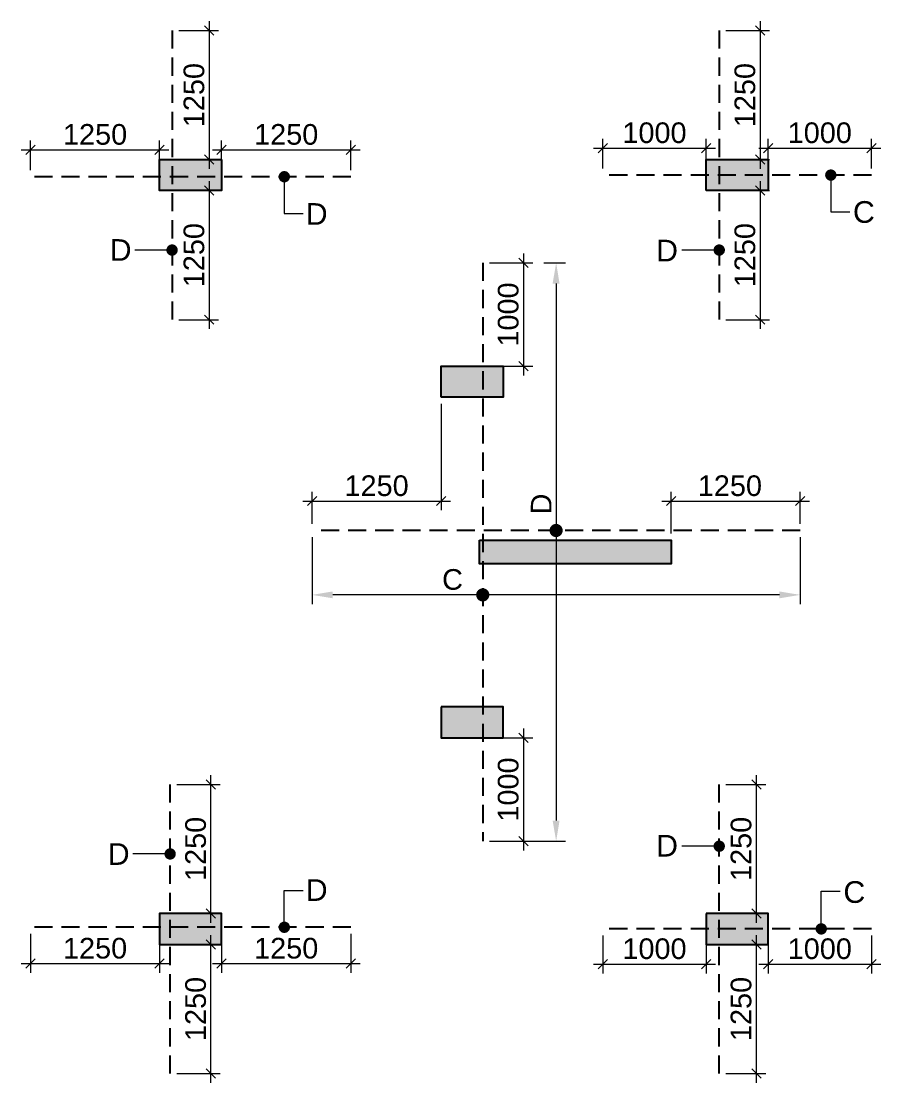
# Model space of a CAD drawing. Header units: millimetres. Extents: x 1123469 to 1752051, y -126924 to 196924.
# Drawn here: x 1503504 to 1511824, y 142154 to 152434 of the extents above; entities that cross this region are included whole.
import ezdxf

# ---------------------------------------------------------------- set-up
doc = ezdxf.new("R2010")
doc.units = ezdxf.units.MM
doc.header["$LTSCALE"] = 500
doc.header["$MEASUREMENT"] = 0
doc.header["$PDMODE"] = 34
doc.linetypes.add('CONTINOUS', pattern=[0])
doc.linetypes.add('HIDDEN', pattern=[0.375, 0.25, -0.125])
doc.layers.get('Defpoints').update_dxf_attribs({"lineweight": 0})
for name, color, linetype, lineweight in [('ARWO', 1, 'Continuous', 18), ('CUT OUT', 1, 'Continuous', 13), ('dim-M', 1, 'Continuous', 15), ('TOWER COL HATCH', 253, 'Continuous', 20)]:
    doc.layers.add(name, color=color, linetype=linetype, lineweight=lineweight)
for name, color, linetype in [('COL. DIM', 3, 'Continuous'), ('reinf.', 4, 'Continuous'), ('TEXT 1', 1, 'Continuous'), ('TOWER AREA COLUMN.', 6, 'Continuous')]:
    doc.layers.add(name, color=color, linetype=linetype)
doc.styles.add('3mm', font='arial.ttf')
doc.dimstyles.new('PARAMVEER', dxfattribs={"dimtxt": 200, "dimasz": 100, "dimexe": 0, "dimexo": 25, "dimgap": 10, "dimtad": 1, "dimdec": 0, "dimrnd": 5, "dimzin": 0, "dimdsep": 46, "dimtxsty": '3mm', "dimblk": 'OBLIQUE', "dimcen": 0.09, "dimdle": 75, "dimclrd": 1, "dimclre": 1, "dimclrt": 3, "dimadec": 0, "dimazin": 0, "dimtfac": 1, "dimtdec": 0, "dimtmove": 1, "dimatfit": 3, "dimfxl": 100, "dimtolj": 1, "dimtzin": 0, "dimlwd": 18, "dimlwe": 5, "dimarcsym": 0})
doc.dimstyles.new('PARAMVEER BEAM', dxfattribs={"dimtxt": 200, "dimasz": 100, "dimexe": 0, "dimexo": 0, "dimgap": 10, "dimtad": 1, "dimdec": 0, "dimzin": 0, "dimdsep": 46, "dimtxsty": '3mm', "dimblk": 'ARCHTICK', "dimcen": 0.09, "dimdle": 75, "dimclrd": 1, "dimclre": 1, "dimclrt": 3, "dimadec": 0, "dimazin": 0, "dimtfac": 1, "dimtdec": 0, "dimtmove": 1, "dimatfit": 3, "dimfxl": 100, "dimtolj": 1, "dimtzin": 0, "dimlwd": 18, "dimlwe": 5, "dimarcsym": 0})

# ---------------------------------------------------------------- blocks, each defined once
blk = doc.blocks.new('3tgra')
at = {"layer": 'TOWER COL HATCH'}
h = blk.add_hatch(color=253, dxfattribs=at)
h.dxf.hatch_style = 1
h.paths.add_polyline_path([(1395431, 87772), (1395431, 88072), (1394831, 88072), (1394831, 87772)])
h = blk.add_hatch(color=253, dxfattribs=at)
h.dxf.hatch_style = 1
h.paths.add_polyline_path([(1400121, 88072), (1400121, 87772), (1400721, 87772), (1400721, 88072)])
h = blk.add_hatch(color=253, dxfattribs=at)
h.dxf.hatch_style = 1
h.paths.add_polyline_path([(1397996, 85772), (1397996, 86072), (1397396, 86072), (1397396, 85772)])
h = blk.add_hatch(color=253, dxfattribs=at)
h.dxf.hatch_style = 1
h.paths.add_polyline_path([(1397626, 84387), (1395771, 84387), (1395771, 84157), (1397626, 84157)])
h = blk.add_hatch(color=253, dxfattribs=at)
h.dxf.hatch_style = 1
h.paths.add_polyline_path([(1397996, 82772), (1397996, 82472), (1397396, 82472), (1397396, 82772)])
h = blk.add_hatch(color=253, dxfattribs=at)
h.dxf.hatch_style = 1
h.paths.add_polyline_path([(1395431, 80772), (1395431, 80472), (1394831, 80472), (1394831, 80772)])
h = blk.add_hatch(color=253, dxfattribs=at)
h.dxf.hatch_style = 1
h.paths.add_polyline_path([(1400121, 80472), (1400121, 80772), (1400721, 80772), (1400721, 80472)])
at = {"layer": 'TOWER AREA COLUMN.', "color": 4}
for points in [[(1395431, 87772), (1395431, 88072), (1394831, 88072), (1394831, 87772)], [(1400121, 88072), (1400121, 87772), (1400721, 87772), (1400721, 88072)], [(1397996, 85772), (1397996, 86072), (1397396, 86072), (1397396, 85772)], [(1397626, 84387), (1395771, 84387), (1395771, 84157), (1397626, 84157)], [(1397996, 82772), (1397996, 82472), (1397396, 82472), (1397396, 82772)], [(1395431, 80772), (1395431, 80472), (1394831, 80472), (1394831, 80772)], [(1400121, 80472), (1400121, 80772), (1400721, 80772), (1400721, 80472)]]:
    blk.add_lwpolyline(points, close=True, dxfattribs=at)
blk = doc.blocks.new('_Oblique')
at = {"color": 0, "linetype": 'ByBlock', "lineweight": -2}
blk.add_line((-0.5, -0.5), (0.5, 0.5), dxfattribs=at)
blk = doc.blocks.new('*D890')
at = {"layer": 'COL. DIM', "color": 1, "lineweight": 18, "ltscale": 10, "transparency": 16777216}
blk.add_line((1505324, 150884), (1505324, 149454), dxfattribs=at)
at = {"layer": 'COL. DIM', "color": 1, "linetype": 'CONTINOUS', "lineweight": 5, "ltscale": 10, "transparency": 16777216}
for p, q in [((1505029, 150794), (1505414, 150794)), ((1505029, 149544), (1505414, 149544))]:
    blk.add_line(p, q, dxfattribs=at)
at = {"layer": 'Defpoints', "color": 0, "ltscale": 10, "transparency": 16777216}
for p in [(1504964, 150794), (1504964, 149544), (1505324, 149544)]:
    blk.add_point(p, dxfattribs=at)
at = {"layer": 'COL. DIM', "color": 1, "lineweight": 18, "ltscale": 10, "transparency": 16777216, "xscale": 90, "yscale": 90, "zscale": 90}
for p, rotation in [((1505324, 150794), 90), ((1505324, 149544), 270)]:
    blk.add_blockref('_Oblique', p, dxfattribs=dict(at, rotation=rotation))
at = {"layer": 'COL. DIM', "color": 3, "ltscale": 10, "transparency": 16777216, "insert": (1505177, 150169), "char_height": 200, "attachment_point": 5, "rotation": 90, "style": '3mm'}
blk.add_mtext('\\A1;1250', dxfattribs=at)
blk = doc.blocks.new('_ArchTick')
at = {"color": 0, "linetype": 'ByBlock', "const_width": 0.15}
blk.add_lwpolyline([(-0.5, -0.5), (0.5, 0.5)], dxfattribs=at)
blk = doc.blocks.new('*D891')
at = {"layer": 'COL. DIM', "color": 1, "linetype": 'CONTINOUS', "lineweight": 5, "ltscale": 10, "transparency": 16777216}
for p, q in [((1505444, 150993), (1505444, 151280)), ((1506694, 150993), (1506694, 151280))]:
    blk.add_line(p, q, dxfattribs=at)
at = {"layer": 'COL. DIM', "color": 1, "lineweight": 18, "ltscale": 10, "transparency": 16777216}
blk.add_line((1505354, 151190), (1506784, 151190), dxfattribs=at)
at = {"layer": 'Defpoints', "color": 0, "ltscale": 10, "transparency": 16777216}
for p in [(1506694, 151190), (1505444, 150928), (1506694, 150928)]:
    blk.add_point(p, dxfattribs=at)
at = {"layer": 'COL. DIM', "color": 1, "lineweight": 18, "ltscale": 10, "transparency": 16777216, "xscale": 90, "yscale": 90, "zscale": 90, "rotation": 180}
blk.add_blockref('_Oblique', (1505444, 151190), dxfattribs=at)
at = {"layer": 'COL. DIM', "color": 1, "lineweight": 18, "ltscale": 10, "transparency": 16777216, "xscale": 90, "yscale": 90, "zscale": 90}
blk.add_blockref('_Oblique', (1506694, 151190), dxfattribs=at)
at = {"layer": 'COL. DIM', "color": 3, "ltscale": 10, "transparency": 16777216, "insert": (1506069, 151337), "char_height": 200, "attachment_point": 5, "style": '3mm'}
blk.add_mtext('\\A1;1250', dxfattribs=at)
blk = doc.blocks.new('*D892')
at = {"layer": 'COL. DIM', "color": 1, "linetype": 'CONTINOUS', "lineweight": 5, "ltscale": 10, "transparency": 16777216}
for p, q in [((1503594, 150993), (1503594, 151280)), ((1504844, 150993), (1504844, 151280))]:
    blk.add_line(p, q, dxfattribs=at)
at = {"layer": 'COL. DIM', "color": 1, "lineweight": 18, "ltscale": 10, "transparency": 16777216}
blk.add_line((1503504, 151190), (1504934, 151190), dxfattribs=at)
at = {"layer": 'Defpoints', "color": 0, "ltscale": 10, "transparency": 16777216}
for p in [(1504844, 151190), (1503594, 150928), (1504844, 150928)]:
    blk.add_point(p, dxfattribs=at)
at = {"layer": 'COL. DIM', "color": 1, "lineweight": 18, "ltscale": 10, "transparency": 16777216, "xscale": 90, "yscale": 90, "zscale": 90, "rotation": 180}
blk.add_blockref('_Oblique', (1503594, 151190), dxfattribs=at)
at = {"layer": 'COL. DIM', "color": 1, "lineweight": 18, "ltscale": 10, "transparency": 16777216, "xscale": 90, "yscale": 90, "zscale": 90}
blk.add_blockref('_Oblique', (1504844, 151190), dxfattribs=at)
at = {"layer": 'COL. DIM', "color": 3, "ltscale": 10, "transparency": 16777216, "insert": (1504219, 151337), "char_height": 200, "attachment_point": 5, "style": '3mm'}
blk.add_mtext('\\A1;1250', dxfattribs=at)
blk = doc.blocks.new('*D893')
at = {"layer": 'COL. DIM', "color": 1, "lineweight": 18, "ltscale": 10, "transparency": 16777216}
blk.add_line((1505324, 152434), (1505324, 151004), dxfattribs=at)
at = {"layer": 'COL. DIM', "color": 1, "linetype": 'CONTINOUS', "lineweight": 5, "ltscale": 10, "transparency": 16777216}
for p, q in [((1505029, 152344), (1505414, 152344)), ((1505029, 151094), (1505414, 151094))]:
    blk.add_line(p, q, dxfattribs=at)
at = {"layer": 'Defpoints', "color": 0, "ltscale": 10, "transparency": 16777216}
for p in [(1504964, 152344), (1504964, 151094), (1505324, 151094)]:
    blk.add_point(p, dxfattribs=at)
at = {"layer": 'COL. DIM', "color": 1, "lineweight": 18, "ltscale": 10, "transparency": 16777216, "xscale": 90, "yscale": 90, "zscale": 90}
for p, rotation in [((1505324, 152344), 90), ((1505324, 151094), 270)]:
    blk.add_blockref('_Oblique', p, dxfattribs=dict(at, rotation=rotation))
at = {"layer": 'COL. DIM', "color": 3, "ltscale": 10, "transparency": 16777216, "insert": (1505177, 151719), "char_height": 200, "attachment_point": 5, "rotation": 90, "style": '3mm'}
blk.add_mtext('\\A1;1250', dxfattribs=at)
blk = doc.blocks.new('*D894')
at = {"layer": 'COL. DIM', "color": 1, "lineweight": 18, "ltscale": 10, "transparency": 16777216}
blk.add_line((1510658, 150884), (1510658, 149454), dxfattribs=at)
at = {"layer": 'COL. DIM', "color": 1, "linetype": 'CONTINOUS', "lineweight": 5, "ltscale": 10, "transparency": 16777216}
for p, q in [((1510326, 150794), (1510748, 150794)), ((1510326, 149544), (1510748, 149544))]:
    blk.add_line(p, q, dxfattribs=at)
at = {"layer": 'Defpoints', "color": 0, "ltscale": 10, "transparency": 16777216}
for p in [(1510261, 150794), (1510261, 149544), (1510658, 149544)]:
    blk.add_point(p, dxfattribs=at)
at = {"layer": 'COL. DIM', "color": 1, "lineweight": 18, "ltscale": 10, "transparency": 16777216, "xscale": 90, "yscale": 90, "zscale": 90}
for p, rotation in [((1510658, 150794), 90), ((1510658, 149544), 270)]:
    blk.add_blockref('_Oblique', p, dxfattribs=dict(at, rotation=rotation))
at = {"layer": 'COL. DIM', "color": 3, "ltscale": 10, "transparency": 16777216, "insert": (1510510, 150169), "char_height": 200, "attachment_point": 5, "rotation": 90, "style": '3mm'}
blk.add_mtext('\\A1;1250', dxfattribs=at)
blk = doc.blocks.new('*D895')
at = {"layer": 'COL. DIM', "color": 1, "linetype": 'CONTINOUS', "lineweight": 5, "ltscale": 10, "transparency": 16777216}
for p, q in [((1510734, 151009), (1510734, 151296)), ((1511734, 151009), (1511734, 151296))]:
    blk.add_line(p, q, dxfattribs=at)
at = {"layer": 'COL. DIM', "color": 1, "lineweight": 18, "ltscale": 10, "transparency": 16777216}
blk.add_line((1510644, 151206), (1511824, 151206), dxfattribs=at)
at = {"layer": 'Defpoints', "color": 0, "ltscale": 10, "transparency": 16777216}
for p in [(1511734, 151206), (1510734, 150944), (1511734, 150944)]:
    blk.add_point(p, dxfattribs=at)
at = {"layer": 'COL. DIM', "color": 1, "lineweight": 18, "ltscale": 10, "transparency": 16777216, "xscale": 90, "yscale": 90, "zscale": 90, "rotation": 180}
blk.add_blockref('_Oblique', (1510734, 151206), dxfattribs=at)
at = {"layer": 'COL. DIM', "color": 1, "lineweight": 18, "ltscale": 10, "transparency": 16777216, "xscale": 90, "yscale": 90, "zscale": 90}
blk.add_blockref('_Oblique', (1511734, 151206), dxfattribs=at)
at = {"layer": 'COL. DIM', "color": 3, "ltscale": 10, "transparency": 16777216, "insert": (1511234, 151353), "char_height": 200, "attachment_point": 5, "style": '3mm'}
blk.add_mtext('\\A1;1000', dxfattribs=at)
blk = doc.blocks.new('*D896')
at = {"layer": 'COL. DIM', "color": 1, "linetype": 'CONTINOUS', "lineweight": 5, "ltscale": 10, "transparency": 16777216}
for p, q in [((1509134, 151009), (1509134, 151296)), ((1510134, 151009), (1510134, 151296))]:
    blk.add_line(p, q, dxfattribs=at)
at = {"layer": 'COL. DIM', "color": 1, "lineweight": 18, "ltscale": 10, "transparency": 16777216}
blk.add_line((1509044, 151206), (1510224, 151206), dxfattribs=at)
at = {"layer": 'Defpoints', "color": 0, "ltscale": 10, "transparency": 16777216}
for p in [(1510134, 151206), (1509134, 150944), (1510134, 150944)]:
    blk.add_point(p, dxfattribs=at)
at = {"layer": 'COL. DIM', "color": 1, "lineweight": 18, "ltscale": 10, "transparency": 16777216, "xscale": 90, "yscale": 90, "zscale": 90, "rotation": 180}
blk.add_blockref('_Oblique', (1509134, 151206), dxfattribs=at)
at = {"layer": 'COL. DIM', "color": 1, "lineweight": 18, "ltscale": 10, "transparency": 16777216, "xscale": 90, "yscale": 90, "zscale": 90}
blk.add_blockref('_Oblique', (1510134, 151206), dxfattribs=at)
at = {"layer": 'COL. DIM', "color": 3, "ltscale": 10, "transparency": 16777216, "insert": (1509634, 151353), "char_height": 200, "attachment_point": 5, "style": '3mm'}
blk.add_mtext('\\A1;1000', dxfattribs=at)
blk = doc.blocks.new('*D897')
at = {"layer": 'COL. DIM', "color": 1, "lineweight": 18, "ltscale": 10, "transparency": 16777216}
blk.add_line((1510658, 152434), (1510658, 151004), dxfattribs=at)
at = {"layer": 'COL. DIM', "color": 1, "linetype": 'CONTINOUS', "lineweight": 5, "ltscale": 10, "transparency": 16777216}
for p, q in [((1510326, 152344), (1510748, 152344)), ((1510326, 151094), (1510748, 151094))]:
    blk.add_line(p, q, dxfattribs=at)
at = {"layer": 'Defpoints', "color": 0, "ltscale": 10, "transparency": 16777216}
for p in [(1510261, 152344), (1510261, 151094), (1510658, 151094)]:
    blk.add_point(p, dxfattribs=at)
at = {"layer": 'COL. DIM', "color": 1, "lineweight": 18, "ltscale": 10, "transparency": 16777216, "xscale": 90, "yscale": 90, "zscale": 90}
for p, rotation in [((1510658, 152344), 90), ((1510658, 151094), 270)]:
    blk.add_blockref('_Oblique', p, dxfattribs=dict(at, rotation=rotation))
at = {"layer": 'COL. DIM', "color": 3, "ltscale": 10, "transparency": 16777216, "insert": (1510510, 151719), "char_height": 200, "attachment_point": 5, "rotation": 90, "style": '3mm'}
blk.add_mtext('\\A1;1250', dxfattribs=at)
blk = doc.blocks.new('*D943')
at = {"layer": 'COL. DIM', "color": 1, "lineweight": 18, "ltscale": 10, "transparency": 16777216}
blk.add_line((1508366, 145584), (1508366, 144404), dxfattribs=at)
at = {"layer": 'COL. DIM', "color": 1, "linetype": 'CONTINOUS', "lineweight": 5, "ltscale": 10, "transparency": 16777216}
for p, q in [((1508037, 145494), (1508456, 145494)), ((1508037, 144494), (1508456, 144494))]:
    blk.add_line(p, q, dxfattribs=at)
at = {"layer": 'Defpoints', "color": 0, "ltscale": 10, "transparency": 16777216}
for p in [(1507972, 145494), (1507972, 144494), (1508366, 144494)]:
    blk.add_point(p, dxfattribs=at)
at = {"layer": 'COL. DIM', "color": 1, "lineweight": 18, "ltscale": 10, "transparency": 16777216, "xscale": 90, "yscale": 90, "zscale": 90}
for p, rotation in [((1508366, 145494), 90), ((1508366, 144494), 270)]:
    blk.add_blockref('_Oblique', p, dxfattribs=dict(at, rotation=rotation))
at = {"layer": 'COL. DIM', "color": 3, "ltscale": 10, "transparency": 16777216, "insert": (1508219, 144994), "char_height": 200, "attachment_point": 5, "rotation": 90, "style": '3mm'}
blk.add_mtext('\\A1;1000', dxfattribs=at)
blk = doc.blocks.new('*D944')
at = {"layer": 'COL. DIM', "color": 1, "linetype": 'CONTINOUS', "lineweight": 5, "ltscale": 10, "transparency": 16777216}
for p, q in [((1509794, 147474), (1509794, 147878)), ((1511044, 147567), (1511044, 147878))]:
    blk.add_line(p, q, dxfattribs=at)
at = {"layer": 'COL. DIM', "color": 1, "lineweight": 18, "ltscale": 10, "transparency": 16777216}
blk.add_line((1509704, 147788), (1511134, 147788), dxfattribs=at)
at = {"layer": 'Defpoints', "color": 0, "ltscale": 10, "transparency": 16777216}
for p in [(1511044, 147788), (1511044, 147502), (1509794, 147409)]:
    blk.add_point(p, dxfattribs=at)
at = {"layer": 'COL. DIM', "color": 1, "lineweight": 18, "ltscale": 10, "transparency": 16777216, "xscale": 90, "yscale": 90, "zscale": 90, "rotation": 180}
blk.add_blockref('_Oblique', (1509794, 147788), dxfattribs=at)
at = {"layer": 'COL. DIM', "color": 1, "lineweight": 18, "ltscale": 10, "transparency": 16777216, "xscale": 90, "yscale": 90, "zscale": 90}
blk.add_blockref('_Oblique', (1511044, 147788), dxfattribs=at)
at = {"layer": 'COL. DIM', "color": 3, "ltscale": 10, "transparency": 16777216, "insert": (1510364, 147935), "char_height": 200, "attachment_point": 5, "style": '3mm'}
blk.add_mtext('\\A1;1250', dxfattribs=at)
blk = doc.blocks.new('*D945')
at = {"layer": 'COL. DIM', "color": 1, "linetype": 'CONTINOUS', "lineweight": 5, "ltscale": 10, "transparency": 16777216}
for p, q in [((1507569, 148729), (1507569, 147698)), ((1506319, 147567), (1506319, 147878))]:
    blk.add_line(p, q, dxfattribs=at)
at = {"layer": 'COL. DIM', "color": 1, "lineweight": 18, "ltscale": 10, "transparency": 16777216}
blk.add_line((1506229, 147788), (1507659, 147788), dxfattribs=at)
at = {"layer": 'Defpoints', "color": 0, "ltscale": 10, "transparency": 16777216}
for p in [(1507569, 148794), (1507569, 147788), (1506319, 147502)]:
    blk.add_point(p, dxfattribs=at)
at = {"layer": 'COL. DIM', "color": 1, "lineweight": 18, "ltscale": 10, "transparency": 16777216, "xscale": 90, "yscale": 90, "zscale": 90, "rotation": 180}
blk.add_blockref('_Oblique', (1506319, 147788), dxfattribs=at)
at = {"layer": 'COL. DIM', "color": 1, "lineweight": 18, "ltscale": 10, "transparency": 16777216, "xscale": 90, "yscale": 90, "zscale": 90}
blk.add_blockref('_Oblique', (1507569, 147788), dxfattribs=at)
at = {"layer": 'COL. DIM', "color": 3, "ltscale": 10, "transparency": 16777216, "insert": (1506944, 147935), "char_height": 200, "attachment_point": 5, "style": '3mm'}
blk.add_mtext('\\A1;1250', dxfattribs=at)
blk = doc.blocks.new('*D946')
at = {"layer": 'COL. DIM', "color": 1, "linetype": 'CONTINOUS', "lineweight": 5, "ltscale": 10, "transparency": 16777216}
for p, q in [((1508037, 150094), (1508456, 150094)), ((1508037, 149094), (1508456, 149094))]:
    blk.add_line(p, q, dxfattribs=at)
at = {"layer": 'COL. DIM', "color": 1, "lineweight": 18, "ltscale": 10, "transparency": 16777216}
blk.add_line((1508366, 150184), (1508366, 149004), dxfattribs=at)
at = {"layer": 'Defpoints', "color": 0, "ltscale": 10, "transparency": 16777216}
for p in [(1507972, 150094), (1507972, 149094), (1508366, 149094)]:
    blk.add_point(p, dxfattribs=at)
at = {"layer": 'COL. DIM', "color": 1, "lineweight": 18, "ltscale": 10, "transparency": 16777216, "xscale": 90, "yscale": 90, "zscale": 90}
for p, rotation in [((1508366, 150094), 90), ((1508366, 149094), 270)]:
    blk.add_blockref('_Oblique', p, dxfattribs=dict(at, rotation=rotation))
at = {"layer": 'COL. DIM', "color": 3, "ltscale": 10, "transparency": 16777216, "insert": (1508219, 149594), "char_height": 200, "attachment_point": 5, "rotation": 90, "style": '3mm'}
blk.add_mtext('\\A1;1000', dxfattribs=at)
blk = doc.blocks.new('*D947')
at = {"layer": 'COL. DIM', "color": 1, "linetype": 'CONTINOUS', "lineweight": 5, "ltscale": 10, "transparency": 16777216}
for p, q in [((1506319, 147437), (1506319, 146789)), ((1511044, 147437), (1511044, 146789))]:
    blk.add_line(p, q, dxfattribs=at)
at = {"layer": 'COL. DIM', "color": 1, "lineweight": 18, "ltscale": 10, "transparency": 16777216}
blk.add_line((1510844, 146879), (1506519, 146879), dxfattribs=at)
at = {"layer": 'COL. DIM', "color": 1, "ltscale": 10, "transparency": 16777216}
for points in [[(1506519, 146912), (1506519, 146846), (1506319, 146879)], [(1510844, 146912), (1510844, 146846), (1511044, 146879)]]:
    blk.add_solid(points, dxfattribs=at)
at = {"layer": 'Defpoints', "color": 0, "ltscale": 10, "transparency": 16777216}
for p in [(1506319, 147502), (1511044, 147502), (1506319, 146879)]:
    blk.add_point(p, dxfattribs=at)
at = {"layer": 'COL. DIM', "color": 3, "ltscale": 10, "transparency": 16777216, "insert": (1507679, 147027), "char_height": 200, "attachment_point": 5, "style": '3mm'}
blk.add_mtext('\\A1;C', dxfattribs=at)
blk = doc.blocks.new('*D948')
at = {"layer": 'COL. DIM', "color": 1, "linetype": 'CONTINOUS', "lineweight": 5, "ltscale": 10, "transparency": 16777216}
for p, q in [((1508563, 150094), (1508772, 150094)), ((1508339, 144494), (1508772, 144494))]:
    blk.add_line(p, q, dxfattribs=at)
at = {"layer": 'COL. DIM', "color": 1, "lineweight": 18, "ltscale": 10, "transparency": 16777216}
blk.add_line((1508682, 149894), (1508682, 144694), dxfattribs=at)
at = {"layer": 'COL. DIM', "color": 1, "ltscale": 10, "transparency": 16777216}
for points in [[(1508648, 149894), (1508715, 149894), (1508682, 150094)], [(1508648, 144694), (1508715, 144694), (1508682, 144494)]]:
    blk.add_solid(points, dxfattribs=at)
at = {"layer": 'Defpoints', "color": 0, "ltscale": 10, "transparency": 16777216}
for p in [(1508498, 150094), (1508274, 144494), (1508682, 144494)]:
    blk.add_point(p, dxfattribs=at)
at = {"layer": 'COL. DIM', "color": 3, "ltscale": 10, "transparency": 16777216, "insert": (1508537, 147759), "char_height": 200, "attachment_point": 5, "rotation": 90, "style": '3mm'}
blk.add_mtext('\\A1;D', dxfattribs=at)
blk = doc.blocks.new('*D955')
at = {"layer": 'COL. DIM', "color": 1, "lineweight": 18, "ltscale": 10, "transparency": 16777216}
blk.add_line((1505340, 143704), (1505340, 145134), dxfattribs=at)
at = {"layer": 'COL. DIM', "color": 1, "linetype": 'CONTINOUS', "lineweight": 5, "ltscale": 10, "transparency": 16777216}
for p, q in [((1505010, 145044), (1505430, 145044)), ((1505010, 143794), (1505430, 143794))]:
    blk.add_line(p, q, dxfattribs=at)
at = {"layer": 'Defpoints', "color": 0, "ltscale": 10, "transparency": 16777216}
for p in [(1504945, 145044), (1505340, 145044), (1504945, 143794)]:
    blk.add_point(p, dxfattribs=at)
at = {"layer": 'COL. DIM', "color": 1, "lineweight": 18, "ltscale": 10, "transparency": 16777216, "xscale": 90, "yscale": 90, "zscale": 90}
for p, rotation in [((1505340, 145044), 90), ((1505340, 143794), 270)]:
    blk.add_blockref('_Oblique', p, dxfattribs=dict(at, rotation=rotation))
at = {"layer": 'COL. DIM', "color": 3, "ltscale": 10, "transparency": 16777216, "insert": (1505193, 144419), "char_height": 200, "attachment_point": 5, "rotation": 90, "style": '3mm'}
blk.add_mtext('\\A1;1250', dxfattribs=at)
blk = doc.blocks.new('*D956')
at = {"layer": 'COL. DIM', "color": 1, "linetype": 'CONTINOUS', "lineweight": 5, "ltscale": 10, "transparency": 16777216}
for p, q in [((1505444, 143595), (1505444, 143219)), ((1506694, 143595), (1506694, 143219))]:
    blk.add_line(p, q, dxfattribs=at)
at = {"layer": 'COL. DIM', "color": 1, "lineweight": 18, "ltscale": 10, "transparency": 16777216}
blk.add_line((1505354, 143309), (1506784, 143309), dxfattribs=at)
at = {"layer": 'Defpoints', "color": 0, "ltscale": 10, "transparency": 16777216}
for p in [(1505444, 143660), (1506694, 143660), (1506694, 143309)]:
    blk.add_point(p, dxfattribs=at)
at = {"layer": 'COL. DIM', "color": 1, "lineweight": 18, "ltscale": 10, "transparency": 16777216, "xscale": 90, "yscale": 90, "zscale": 90, "rotation": 180}
blk.add_blockref('_Oblique', (1505444, 143309), dxfattribs=at)
at = {"layer": 'COL. DIM', "color": 1, "lineweight": 18, "ltscale": 10, "transparency": 16777216, "xscale": 90, "yscale": 90, "zscale": 90}
blk.add_blockref('_Oblique', (1506694, 143309), dxfattribs=at)
at = {"layer": 'COL. DIM', "color": 3, "ltscale": 10, "transparency": 16777216, "insert": (1506069, 143456), "char_height": 200, "attachment_point": 5, "style": '3mm'}
blk.add_mtext('\\A1;1250', dxfattribs=at)
blk = doc.blocks.new('*D957')
at = {"layer": 'COL. DIM', "color": 1, "linetype": 'CONTINOUS', "lineweight": 5, "ltscale": 10, "transparency": 16777216}
for p, q in [((1503594, 143595), (1503594, 143219)), ((1504844, 143595), (1504844, 143219))]:
    blk.add_line(p, q, dxfattribs=at)
at = {"layer": 'COL. DIM', "color": 1, "lineweight": 18, "ltscale": 10, "transparency": 16777216}
blk.add_line((1503504, 143309), (1504934, 143309), dxfattribs=at)
at = {"layer": 'Defpoints', "color": 0, "ltscale": 10, "transparency": 16777216}
for p in [(1503594, 143660), (1504844, 143660), (1504844, 143309)]:
    blk.add_point(p, dxfattribs=at)
at = {"layer": 'COL. DIM', "color": 1, "lineweight": 18, "ltscale": 10, "transparency": 16777216, "xscale": 90, "yscale": 90, "zscale": 90, "rotation": 180}
blk.add_blockref('_Oblique', (1503594, 143309), dxfattribs=at)
at = {"layer": 'COL. DIM', "color": 1, "lineweight": 18, "ltscale": 10, "transparency": 16777216, "xscale": 90, "yscale": 90, "zscale": 90}
blk.add_blockref('_Oblique', (1504844, 143309), dxfattribs=at)
at = {"layer": 'COL. DIM', "color": 3, "ltscale": 10, "transparency": 16777216, "insert": (1504219, 143456), "char_height": 200, "attachment_point": 5, "style": '3mm'}
blk.add_mtext('\\A1;1250', dxfattribs=at)
blk = doc.blocks.new('*D958')
at = {"layer": 'COL. DIM', "color": 1, "lineweight": 18, "ltscale": 10, "transparency": 16777216}
blk.add_line((1505340, 142154), (1505340, 143584), dxfattribs=at)
at = {"layer": 'COL. DIM', "color": 1, "linetype": 'CONTINOUS', "lineweight": 5, "ltscale": 10, "transparency": 16777216}
for p, q in [((1505010, 143494), (1505430, 143494)), ((1505010, 142244), (1505430, 142244))]:
    blk.add_line(p, q, dxfattribs=at)
at = {"layer": 'Defpoints', "color": 0, "ltscale": 10, "transparency": 16777216}
for p in [(1504945, 143494), (1505340, 143494), (1504945, 142244)]:
    blk.add_point(p, dxfattribs=at)
at = {"layer": 'COL. DIM', "color": 1, "lineweight": 18, "ltscale": 10, "transparency": 16777216, "xscale": 90, "yscale": 90, "zscale": 90}
for p, rotation in [((1505340, 143494), 90), ((1505340, 142244), 270)]:
    blk.add_blockref('_Oblique', p, dxfattribs=dict(at, rotation=rotation))
at = {"layer": 'COL. DIM', "color": 3, "ltscale": 10, "transparency": 16777216, "insert": (1505193, 142869), "char_height": 200, "attachment_point": 5, "rotation": 90, "style": '3mm'}
blk.add_mtext('\\A1;1250', dxfattribs=at)
blk = doc.blocks.new('*D959')
at = {"layer": 'COL. DIM', "color": 1, "lineweight": 18, "ltscale": 10, "transparency": 16777216}
blk.add_line((1510621, 143704), (1510621, 145134), dxfattribs=at)
at = {"layer": 'COL. DIM', "color": 1, "linetype": 'CONTINOUS', "lineweight": 5, "ltscale": 10, "transparency": 16777216}
for p, q in [((1510326, 145044), (1510711, 145044)), ((1510326, 143794), (1510711, 143794))]:
    blk.add_line(p, q, dxfattribs=at)
at = {"layer": 'Defpoints', "color": 0, "ltscale": 10, "transparency": 16777216}
for p in [(1510261, 145044), (1510621, 145044), (1510261, 143794)]:
    blk.add_point(p, dxfattribs=at)
at = {"layer": 'COL. DIM', "color": 1, "lineweight": 18, "ltscale": 10, "transparency": 16777216, "xscale": 90, "yscale": 90, "zscale": 90}
for p, rotation in [((1510621, 145044), 90), ((1510621, 143794), 270)]:
    blk.add_blockref('_Oblique', p, dxfattribs=dict(at, rotation=rotation))
at = {"layer": 'COL. DIM', "color": 3, "ltscale": 10, "transparency": 16777216, "insert": (1510473, 144419), "char_height": 200, "attachment_point": 5, "rotation": 90, "style": '3mm'}
blk.add_mtext('\\A1;1250', dxfattribs=at)
blk = doc.blocks.new('*D960')
at = {"layer": 'COL. DIM', "color": 1, "linetype": 'CONTINOUS', "lineweight": 5, "ltscale": 10, "transparency": 16777216}
for p, q in [((1510734, 143579), (1510734, 143213)), ((1511734, 143579), (1511734, 143213))]:
    blk.add_line(p, q, dxfattribs=at)
at = {"layer": 'COL. DIM', "color": 1, "lineweight": 18, "ltscale": 10, "transparency": 16777216}
blk.add_line((1510644, 143303), (1511824, 143303), dxfattribs=at)
at = {"layer": 'Defpoints', "color": 0, "ltscale": 10, "transparency": 16777216}
for p in [(1510734, 143644), (1511734, 143644), (1511734, 143303)]:
    blk.add_point(p, dxfattribs=at)
at = {"layer": 'COL. DIM', "color": 1, "lineweight": 18, "ltscale": 10, "transparency": 16777216, "xscale": 90, "yscale": 90, "zscale": 90, "rotation": 180}
blk.add_blockref('_Oblique', (1510734, 143303), dxfattribs=at)
at = {"layer": 'COL. DIM', "color": 1, "lineweight": 18, "ltscale": 10, "transparency": 16777216, "xscale": 90, "yscale": 90, "zscale": 90}
blk.add_blockref('_Oblique', (1511734, 143303), dxfattribs=at)
at = {"layer": 'COL. DIM', "color": 3, "ltscale": 10, "transparency": 16777216, "insert": (1511234, 143451), "char_height": 200, "attachment_point": 5, "style": '3mm'}
blk.add_mtext('\\A1;1000', dxfattribs=at)
blk = doc.blocks.new('*D961')
at = {"layer": 'COL. DIM', "color": 1, "linetype": 'CONTINOUS', "lineweight": 5, "ltscale": 10, "transparency": 16777216}
for p, q in [((1509134, 143579), (1509134, 143213)), ((1510134, 143579), (1510134, 143213))]:
    blk.add_line(p, q, dxfattribs=at)
at = {"layer": 'COL. DIM', "color": 1, "lineweight": 18, "ltscale": 10, "transparency": 16777216}
blk.add_line((1509044, 143303), (1510224, 143303), dxfattribs=at)
at = {"layer": 'Defpoints', "color": 0, "ltscale": 10, "transparency": 16777216}
for p in [(1509134, 143644), (1510134, 143644), (1510134, 143303)]:
    blk.add_point(p, dxfattribs=at)
at = {"layer": 'COL. DIM', "color": 1, "lineweight": 18, "ltscale": 10, "transparency": 16777216, "xscale": 90, "yscale": 90, "zscale": 90, "rotation": 180}
blk.add_blockref('_Oblique', (1509134, 143303), dxfattribs=at)
at = {"layer": 'COL. DIM', "color": 1, "lineweight": 18, "ltscale": 10, "transparency": 16777216, "xscale": 90, "yscale": 90, "zscale": 90}
blk.add_blockref('_Oblique', (1510134, 143303), dxfattribs=at)
at = {"layer": 'COL. DIM', "color": 3, "ltscale": 10, "transparency": 16777216, "insert": (1509634, 143451), "char_height": 200, "attachment_point": 5, "style": '3mm'}
blk.add_mtext('\\A1;1000', dxfattribs=at)
blk = doc.blocks.new('*D962')
at = {"layer": 'COL. DIM', "color": 1, "lineweight": 18, "ltscale": 10, "transparency": 16777216}
blk.add_line((1510621, 142154), (1510621, 143584), dxfattribs=at)
at = {"layer": 'COL. DIM', "color": 1, "linetype": 'CONTINOUS', "lineweight": 5, "ltscale": 10, "transparency": 16777216}
for p, q in [((1510326, 143494), (1510711, 143494)), ((1510326, 142244), (1510711, 142244))]:
    blk.add_line(p, q, dxfattribs=at)
at = {"layer": 'Defpoints', "color": 0, "ltscale": 10, "transparency": 16777216}
for p in [(1510261, 143494), (1510621, 143494), (1510261, 142244)]:
    blk.add_point(p, dxfattribs=at)
at = {"layer": 'COL. DIM', "color": 1, "lineweight": 18, "ltscale": 10, "transparency": 16777216, "xscale": 90, "yscale": 90, "zscale": 90}
for p, rotation in [((1510621, 143494), 90), ((1510621, 142244), 270)]:
    blk.add_blockref('_Oblique', p, dxfattribs=dict(at, rotation=rotation))
at = {"layer": 'COL. DIM', "color": 3, "ltscale": 10, "transparency": 16777216, "insert": (1510473, 142869), "char_height": 200, "attachment_point": 5, "rotation": 90, "style": '3mm'}
blk.add_mtext('\\A1;1250', dxfattribs=at)

msp = doc.modelspace()

# ---------------------------------------------------------------- linework, layer by layer
at = {"layer": 'dim-M', "color": 4, "ltscale": 10, "const_width": 63.8}
for points in [[(1508713.6, 147502.4, -1), (1508649.9, 147502.4, -1)], [(1508003.4, 146878.9, -1), (1507939.7, 146878.9, -1)]]:
    msp.add_lwpolyline(points, format="xyb", close=True, dxfattribs=at)
at = {"layer": 'reinf.', "color": 4, "linetype": 'HIDDEN', "ltscale": 1.4}
for p, q in [((1504964.2, 152344.2), (1504964.2, 149544.2)), ((1510260.7, 152344.2), (1510260.7, 149544.2)), ((1506694.2, 150928.4), (1503594.2, 150928.4)), ((1511734.2, 150944.2), (1509134.2, 150944.2)), ((1507971.5, 150094.2), (1507971.5, 144494.2)), ((1511044.2, 147502.4), (1506319.2, 147502.4)), ((1504945.5, 142244.2), (1504945.5, 145044.2)), ((1510260.7, 142244.2), (1510260.7, 145044.2)), ((1506694.2, 143660.1), (1503594.2, 143660.1)), ((1511734.2, 143644.2), (1509134.2, 143644.2))]:
    msp.add_line(p, q, dxfattribs=at)

# ---------------------------------------------------------------- block references
at = {"layer": 'CUT OUT', "color": 4, "xscale": -1}
msp.add_blockref('3tgra', (2905564.9, 63022.5), dxfattribs=at)

# ---------------------------------------------------------------- texts
at = {"layer": 'TEXT 1', "color": 2, "linetype": 'ByBlock', "style": '3mm'}
for s, p in [('D', (1506258, 150462.8, -0.1)), ('C', (1511554.9, 150482, -0.1)), ('D', (1504360.4, 150114, -0.1)), ('D', (1509649.8, 150108.3, -0.1)), ('D', (1509649.8, 144345, -0.1)), ('D', (1504341.6, 144264.4, -0.1)), ('D', (1506258, 143915.6, -0.1)), ('C', (1511462.5, 143896.4, -0.1))]:
    msp.add_text(s, height=210, dxfattribs=at).set_placement(p)

# ---------------------------------------------------------------- dimensions: what is measured, and where the dimension line sits
at = {"layer": 'COL. DIM', "color": 6, "ltscale": 10}
for base, p1, p2, angle, picture, middle in [((1505324.1, 151094.2), (1504964.2, 152344.2), (1504964.2, 151094.2), 90, '*D893', (1505176.9, 151719.2)), ((1510657.6, 151094.2), (1510260.7, 152344.2), (1510260.7, 151094.2), 90, '*D897', (1510510.5, 151719.2)), ((1504844.2, 151189.9), (1503594.2, 150928.4), (1504844.2, 150928.4), 0, '*D892', (1504219.2, 151337)), ((1506694.2, 151189.9), (1505444.2, 150928.4), (1506694.2, 150928.4), 0, '*D891', (1506069.2, 151337)), ((1510134.2, 151205.8), (1509134.2, 150944.2), (1510134.2, 150944.2), 0, '*D896', (1509634.2, 151352.9)), ((1511734.2, 151205.8), (1510734.2, 150944.2), (1511734.2, 150944.2), 0, '*D895', (1511234.2, 151352.9)), ((1505324.1, 149544.2), (1504964.2, 150794.2), (1504964.2, 149544.2), 90, '*D890', (1505176.9, 150169.2)), ((1510657.6, 149544.2), (1510260.7, 150794.2), (1510260.7, 149544.2), 90, '*D894', (1510510.5, 150169.2)), ((1508366.5, 149094.2), (1507971.5, 150094.2), (1507971.5, 149094.2), 90, '*D946', (1508219.4, 149594.2)), ((1507569.2, 147787.7), (1506319.2, 147502.4), (1507569.2, 148794.2), 0, '*D945', (1506944.2, 147934.8)), ((1508366.5, 144494.2), (1507971.5, 145494.2), (1507971.5, 144494.2), 90, '*D943', (1508219.4, 144994.2)), ((1505339.7, 145044.2), (1504945.5, 143794.2), (1504945.5, 145044.2), 270, '*D955', (1505192.6, 144419.2)), ((1510620.5, 145044.2), (1510260.7, 143794.2), (1510260.7, 145044.2), 270, '*D959', (1510473.4, 144419.2)), ((1504844.2, 143308.5), (1503594.2, 143660.1), (1504844.2, 143660.1), 0, '*D957', (1504219.2, 143455.6)), ((1506694.2, 143308.5), (1505444.2, 143660.1), (1506694.2, 143660.1), 0, '*D956', (1506069.2, 143455.6)), ((1510134.2, 143303.4), (1509134.2, 143644.2), (1510134.2, 143644.2), 0, '*D961', (1509634.2, 143450.5)), ((1511734.2, 143303.4), (1510734.2, 143644.2), (1511734.2, 143644.2), 0, '*D960', (1511234.2, 143450.5)), ((1505339.7, 143494.2), (1504945.5, 142244.2), (1504945.5, 143494.2), 270, '*D958', (1505192.6, 142869.2)), ((1510620.5, 143494.2), (1510260.7, 142244.2), (1510260.7, 143494.2), 270, '*D962', (1510473.4, 142869.2))]:
    dim = msp.add_linear_dim(base=base, p1=p1, p2=p2, angle=angle, dimstyle='PARAMVEER', override={"dimasz": 90, "dimexe": 90, "dimexo": 65, "dimgap": 45, "dimpost": '\\X', "dimdle": 90, "dimfxl": 0.18, "dimarcsym": 1}, dxfattribs=at)
    dim.commit()
    dim.dimension.update_dxf_attribs({"geometry": picture, "text_midpoint": middle})
for base, p1, p2, angle, text, picture, middle in [((1508681.7, 144494.2), (1508497.6, 150094.2), (1508273.9, 144494.2), 90, 'D', '*D948', (1508681.7, 147758.9)), ((1506319.2, 146878.9), (1511044.2, 147502.4), (1506319.2, 147502.4), 180, 'C', '*D947', (1507679.2, 146878.9))]:
    dim = msp.add_linear_dim(base=base, p1=p1, p2=p2, angle=angle, text=text, dimstyle='PARAMVEER', override={"dimasz": 200, "dimexe": 90, "dimexo": 65, "dimgap": 45, "dimpost": '\\X', "dimsah": 1, "dimdle": 90, "dimfxl": 0.18, "dimarcsym": 1}, dxfattribs=at)
    dim.commit()
    dim.dimension.update_dxf_attribs({"geometry": picture, "text_midpoint": middle, "dimtype": 160})
dim = msp.add_linear_dim(base=(1511044.2, 147787.7), p1=(1509794.2, 147409.2), p2=(1511044.2, 147502.4), angle=0, dimstyle='PARAMVEER', override={"dimasz": 90, "dimexe": 90, "dimexo": 65, "dimgap": 45, "dimpost": '\\X', "dimdle": 90, "dimfxl": 0.18, "dimarcsym": 1}, dxfattribs=at)
dim.commit()
dim.dimension.update_dxf_attribs({"geometry": '*D944', "text_midpoint": (1510363.6, 147787.7), "dimtype": 160})

# ---------------------------------------------------------------- leaders
at = {"layer": 'ARWO', "color": 1}
for points in [[(1506050.8, 150928.4), (1506050.8, 150573.7), (1506233.3, 150573.7)], [(1511340.8, 150944.2), (1511340.8, 150589.5), (1511523.3, 150589.5)], [(1504964.2, 150218.3), (1504603.8, 150218.3)], [(1510260.7, 150218.3), (1509900.2, 150218.3)], [(1510260.7, 144445), (1509900.2, 144445)], [(1504945.5, 144370.2), (1504585, 144370.2)], [(1506050.8, 143660.1), (1506050.8, 144014.8), (1506233.3, 144014.8)], [(1511248.4, 143644.2), (1511248.4, 144010.1), (1511430.9, 144010.1)]]:
    msp.add_leader(points, dimstyle='PARAMVEER BEAM', override={"dimasz": 110, "dimtad": 0, "dimldrblk": 'Dot', "dimfxl": 0, "dimarcsym": 1}, dxfattribs=at)

doc.saveas('drawing.dxf')
